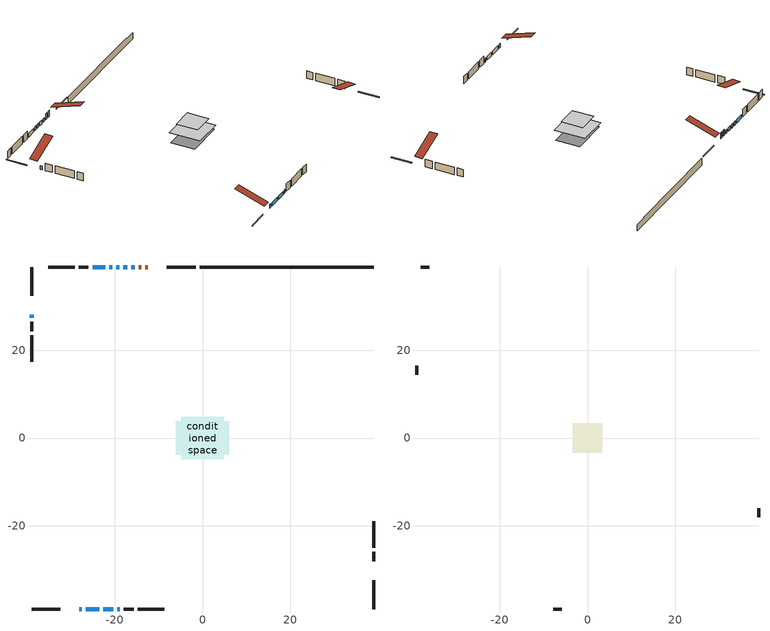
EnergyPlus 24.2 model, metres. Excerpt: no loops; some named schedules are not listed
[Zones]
conditioned space
 floor adiabatic (AdiabaticFloorConstruction): -4.82,-4.82 -4.82,4.82 4.82,4.82 4.82,-4.82 z0.82
 floor foundation (Slab1 construction): -6.1,-3.81 -6.1,3.81 6.1,3.81 6.1,-3.81 z-1.52
 wall outside (RimJoist1 construction): -1.57,38.98 -8.11,38.98 / -38.98,-38.98 -32.44,-38.98 / -38.98,38.98 -38.98,32.44 / 38.98,-38.98 38.98,-32.44 z0.82:1.12
 wall outside (AdiabaticWallConstruction 1): -12.44,38.98 -13.04,38.98 / -13.96,38.98 -14.56,38.98 z0.82:2.85
 wall outside (AdiabaticWallConstruction): -28.11,-38.98 -27.55,-38.98 / -15.49,38.98 -16.2,38.98 / -38.98,28.11 -38.98,27.45 / -26.63,-38.98 -23.58,-38.98 / -22.65,-38.98 -20.32,-38.98 / -19.39,-38.98 -18.84,-38.98 / -17.13,38.98 -18.1,38.98 / -19.03,38.98 -19.64,38.98 / -20.57,38.98 -21.22,38.98 / -22.14,38.98 -25.06,38.98 z0.82:2.04
 wall outside (Wall1 construction): -25.99,38.98 -28.17,38.98 / -17.91,-38.98 -15.72,-38.98 / -38.98,26.52 -38.98,24.34 / 38.98,-28.11 38.98,-25.92 z0.82:3.26
 wall outside (Wall2 construction): -29.1,38.98 -35.13,38.98 / -14.79,-38.98 -8.76,-38.98 / -38.98,23.41 -38.98,17.38 / 38.98,-24.99 38.98,-18.96 z0.82:3.26
 wall foundation (FoundationWall1 construction): -0.64,38.98,-1.52 -0.64,38.98,0.82 35.01,38.98,0.82 35.01,38.98,0.4 38.98,38.98,0.4 38.98,38.98,-1.52
 window (WindowConstruction 6): -28.11,-38.98 -27.56,-38.98 z0.82:2.04
 window (WindowConstruction 8): -15.49,38.98 -16.2,38.98 z0.82:2.04
 window (WindowConstruction 9): -38.98,28.11 -38.98,27.45 z0.82:2.04
 window (WindowConstruction): -26.63,-38.98 -23.58,-38.98 z0.82:2.04
 window (WindowConstruction 1): -22.65,-38.98 -20.32,-38.98 z0.82:2.04
 window (WindowConstruction 7): -19.39,-38.98 -18.84,-38.98 z0.82:2.04
 window (WindowConstruction 2): -17.13,38.98 -18.1,38.98 z0.82:2.04
 window (WindowConstruction 3): -19.03,38.98 -19.64,38.98 z0.82:2.04
 window (WindowConstruction 4): -20.57,38.98 -21.21,38.98 z0.82:2.04
 window (WindowConstruction 5): -22.14,38.98 -25.06,38.98 z0.82:2.04
 door (Door): -12.44,38.98 -13.04,38.98 z0.82:2.85
 door (Door 1): -13.96,38.98 -14.56,38.98 z0.82:2.85
 ceiling adiabatic (AdiabaticFloorConstruction): 4.82,-4.82 4.82,4.82 -4.82,4.82 -4.82,-4.82 z0.82
attic - vented
 floor to conditioned space (Floor1 construction Reversed): -3.41,-3.41 -3.41,3.41 3.41,3.41 3.41,-3.41 z3.26
 floor to conditioned space (Floor2 construction Reversed): -3.41,-3.41 -3.41,3.41 3.41,3.41 3.41,-3.41 z3.26
 wall outside (Wall3 construction): -36.06,38.98 -38.05,38.98 / -7.83,-38.98 -5.85,-38.98 / -38.98,16.45 -38.98,14.46 / 38.98,-18.03 38.98,-16.05 z0.82:3.26
 roof outside (Roof1 construction): -11.51,38.98,3.26 -11.51,29.59,6.39 -9.04,29.59,6.39 -9.04,38.98,3.26; -29.04,-38.98,3.26 -29.04,-29.59,6.39 -31.51,-29.59,6.39 -31.51,-38.98,3.26; -38.98,29.04,3.26 -29.59,29.04,6.39 -29.59,31.51,6.39 -38.98,31.51,3.26; 38.98,-29.04,3.26 29.59,-29.04,6.39 29.59,-31.51,6.39 38.98,-31.51,3.26
[Building]
Building 1: Terrain=Suburbs
[Site:Location]
Quebec Intl AP_QC: Latitude {deg}=46.8; Longitude {deg}=-71.38; Time Zone {hr}=-5; Elevation {m}=74; Keep Site Location Information=Yes
[Site:GroundTemperature:Shallow]
0.0108218, -2.24938, -2.43038, -1.3578, 2.94801, 7.23376, 10.9493, 13.303, 13.5029, 11.5886, 7.96783, 3.81355
[Site:WaterMainsTemperature]
Calculation Method=Schedule; Temperature Schedule=mains temperature schedule
[Material] Roughness=Rough; Thermal Absorptance=0.9
Name | Thickness {m} | Conductivity {W/m-K} | Density {kg/m3} | Specific Heat {J/kg-K} | Solar Absorptance | Visible Absorptance
asphalt or fiberglass shingles | 0.00635 | 0.162714 | 1121.4 | 1465.45 | 0.4 | 0.4
ceiling loosefill ins | 0.254 | 0.0480833 | 16.02 | 1046.75 | 0.7 | 0.7
ceiling loosefill ins 1 | 0.0846667 | 0.0480833 | 16.02 | 1046.75 | 0.7 | 0.7
ceiling stud and cavity | 0.1397 | 0.0861424 | 65.682 | 1177.47 | 0.7 | 0.7
ceiling stud and cavity 1 | 0.1397 | 0.0848526 | 65.682 | 1177.47 | 0.7 | 0.7
concrete 4.0 in. | 0.1016 | 1.803125 | 2242.8 | 837.4 | 0.7 | 0.7
concrete 8.0 in. | 0.2032 | 1.803125 | 2242.8 | 837.4 | 0.7 | 0.7
door material | 0.04445 | 0.053851 | 512.64 | 1214.23 | 0.7 | 0.7
exterior vertical ins | 0.00951385 | 0.029427 | 32.04 | 1214.23 | 0.7 | 0.7
floor covering | 0.0127 | 0.0433444 | 54.468 | 1339.84 | 0.6 | 0.6
floor rigid ins; wall rigid ins 1 | 0.512978 | 0.029427 | 32.04 | 1214.23 | 0.7 | 0.7
floor stud and cavity | 0.1397 | 1.75129 | 37.0049 | 1207.88 | 0.7 | 0.7
furniture material conditioned space 1 | 0.1524 | 0.115458 | 640.8 | 1214.23 | 0.6 | 0.6
gypsum board | 0.0127 | 0.160291 | 801 | 837.4 | 0.6 | 0.6
gypsum board 1 | 0.0127 | 0.160291 | 801 | 837.4 | 0.7 | 0.7
osb sheathing 0.5 in. | 0.0127 | 0.115458 | 512.64 | 1214.23 | 0.7 | 0.7
osb sheathing 0.75 in. | 0.01905 | 0.115458 | 512.64 | 1214.23 | 0.7 | 0.7
osb sheathing 2.0 in. | 0.0508 | 0.115458 | 512.64 | 1214.23 | 0.7 | 0.7
rim joist stud and cavity | 0.0508 | 0.0278588 | 125.044 | 1163.47 | 0.6 | 0.6
slab rigid ins | 0.0259096 | 0.029427 | 32.04 | 1214.23 | 0.7 | 0.7
wall rigid ins | 0.051816 | 0.029427 | 32.04 | 1214.23 | 0.7 | 0.7
wall stud and cavity | 0.1397 | 0.629714 | 139.0536 | 1170.24 | 0.7 | 0.7
wall stud and cavity 1 | 0.1397 | 0.0782429 | 139.0536 | 1170.24 | 0.7 | 0.7
wall stud and cavity 2 | 0.0889 | 6.1454 | 50.32683 | 1063.81 | 0.6 | 0.6
wall stud and cavity 3 | 0.0889 | 0.380278 | 52.3479 | 1209.89 | 0.7 | 0.7
wall stud and cavity 4 | 0.0889 | 0.391764 | 83.0341 | 1211.67 | 0.7 | 0.7
wood siding | 0.0254 | 0.102417 | 544.68 | 1172.36 | 0.4 | 0.4
wood siding 1 | 0.00254 | 0.102417 | 544.68 | 1172.36 | 0.4 | 0.4
wood siding 2; wood siding 3; wood siding 4 | 0.0254 | 0.102417 | 544.68 | 1172.36 | 0.7 | 0.7
[WindowMaterial:SimpleGlazingSystem]
Name | U-Factor {W/m2-K} | Solar Heat Gain Coefficient
WindowMaterial | 1.63867 | 0.43
WindowMaterial 1 | 1.75507 | 0.39
WindowMaterial 2 | 1.77551 | 0.39
WindowMaterial 3 | 1.855 | 0.36
WindowMaterial 4 | 1.84308 | 0.36
WindowMaterial 5 | 1.80447 | 0.39
WindowMaterial 6 | 2.00888 | 0.4
WindowMaterial 7 | 2.0702 | 0.29
WindowMaterial 8 | 2.98322 | 0.51
[Construction]
AdiabaticFloorConstruction: floor stud and cavity, floor rigid ins, osb sheathing 0.75 in., floor covering
AdiabaticWallConstruction: wood siding 3, wall rigid ins 1, wall stud and cavity 3, gypsum board
AdiabaticWallConstruction 1: wood siding 4, wall rigid ins 1, wall stud and cavity 3, gypsum board
Door; Door 1: door material
Floor1 construction Reversed: gypsum board, ceiling stud and cavity, ceiling loosefill ins
Floor2 construction Reversed: gypsum board, ceiling stud and cavity 1, ceiling loosefill ins 1
FoundationWall1 construction: concrete 8.0 in., gypsum board 1
furniture construction conditioned space 1: furniture material conditioned space 1
PartitionWallConstruction: gypsum board, wall stud and cavity 4, gypsum board
RimJoist1 construction: wood siding 2, osb sheathing 2.0 in., rim joist stud and cavity
Roof1 construction: asphalt or fiberglass shingles
Slab1 construction: slab rigid ins, concrete 4.0 in.
Wall1 construction: wood siding, wall rigid ins, osb sheathing 0.5 in., wall stud and cavity, gypsum board
Wall2 construction: wood siding, osb sheathing 0.5 in., wall stud and cavity 1, gypsum board
Wall3 construction: wood siding 1, wall stud and cavity 2
WindowConstruction: WindowMaterial
WindowConstruction 1: WindowMaterial 1
WindowConstruction 2: WindowMaterial 2
WindowConstruction 3: WindowMaterial 3
WindowConstruction 4: WindowMaterial 4
WindowConstruction 5: WindowMaterial 5
WindowConstruction 6; WindowConstruction 7: WindowMaterial 6
WindowConstruction 8: WindowMaterial 7
WindowConstruction 9: WindowMaterial 8
[Zone] Multiplier=1; Part of Total Floor Area=Yes
Name | Volume {m3}
attic - vented | 47.1924
conditioned space | 462.7
[Space]
Name | Zone | Volume {m3}
attic - vented 1 | attic - vented | 47.1924
conditioned space 1 | conditioned space | 462.7
[ZoneInfiltration:EffectiveLeakageArea]
infil attic - vented 1: Zone or Space=attic - vented 1; Schedule=Always On Discrete; Effective Air Leakage Area {cm2}=3430.15; Stack Coefficient=0.000387168; Wind Coefficient=1.32944e-05
[ZoneMixing]
whole house fan mix: Zone or Space=attic - vented; Schedule=Always On Continuous; Design Flow Rate Calculation Method=Flow/Zone; Design Flow Rate {m3/s}=0; Source Zone or Space=conditioned space
[SurfaceProperty:ExposedFoundationPerimeter]
Slab1: Exposed Perimeter Calculation Method=TotalExposedPerimeter; Total Exposed Perimeter {m}=39.62
[InternalMass] Zone or ZoneList=conditioned space; Space or SpaceList=conditioned space 1
Name | Construction | Surface Area {m2}
furniture mass conditioned space 1 | furniture construction conditioned space 1 | 74.3202
partition wall mass | PartitionWallConstruction | 185.801
[Lights]
interior lighting: Zone or ZoneList or Space or SpaceList=conditioned space 1; Schedule=interior lighting schedule; Design Level Calculation Method=LightingLevel; Lighting Level {W}=343.2; Return Air Fraction=0; Fraction Radiant=0.6; Fraction Visible=0.2; Fraction Replaceable=1
[People]
occupants: Zone or ZoneList or Space or SpaceList=conditioned space 1; Number of People Schedule=occupants schedule; Number of People Calculation Method=People; Number of People=3; Fraction Radiant=0.314171; Sensible Heat Fraction=0.56303; Activity Level Schedule=occupants activity schedule; Carbon Dioxide Generation Rate {m3/s-W}=0; Enable ASHRAE 55 Comfort Warnings=No; Mean Radiant Temperature Calculation Type=EnclosureAveraged
[ElectricEquipment] Zone or ZoneList or Space or SpaceList=conditioned space 1; Design Level Calculation Method=EquipmentLevel
Name | Schedule | Design Level {W} | Fraction Latent | Fraction Radiant | Fraction Lost
clothes dryer | clothes dryer schedule | 140.772 | 0.015 | 0.081 | 0.85
clothes washer | clothes washer schedule | 32.1985 | 0.03 | 0.162 | 0.7
cooking range | cooking range schedule | 215.147 | 0.08 | 0.432 | 0.2
dishwasher | dishwasher schedule | 66.8632 | 0.3 | 0.18 | 0.4
fridge | fridge schedule | 72.9452 | 0 | 0.6 | 0
mech vent bath fan 0 | mech vent bath fan 0 schedule | 25.1 | 0 | 0 | 1
mech vent house fan | mech vent house fan schedule | 19.9167 | 0 | 0 | 0.5
mech vent house fan cfis | mech vent house fan cfis schedule | 0 | 0 | 0 | 0
mech vent range fan 0 | mech vent range fan 0 schedule | 57 | 0 | 0 | 1
misc plug loads | misc plug loads schedule | 494.7 | 0.045 | 0.513 | 0.1
whole house fan | Always On Discrete | 0 | 0 | 0 | 1
[OtherEquipment] Zone or ZoneList or Space or SpaceList=conditioned space 1; Design Level Calculation Method=EquipmentLevel
Name | Fuel Type | Schedule | Design Level {W} | Fraction Latent | Fraction Radiant | Fraction Lost
clothes dryer 1 | Electricity | clothes dryer schedule | 0 | 0.015 | 0.081 | 0.85
cooking range 1 | Electricity | cooking range schedule | 0 | 0.08 | 0.432 | 0.2
general water use latent | None | general water use schedule | 62.594 | 1 | 0 | 0
general water use sensible | None | general water use schedule | -61.6891 | 0 | 0.6 | 0
mech vent house fan latent load | None | Always On Discrete | 0 | 1 | 0 | 0
mech vent house fan sensible load | None | Always On Discrete | 0 | 0 | 0 | 0
water heater energy adjustment1 | Electricity | Always On Discrete | 0.01 | 0 | 0 | 1
[ZoneInfiltration:DesignFlowRate] Zone or ZoneList or Space or SpaceList=conditioned space 1; Schedule=Always On Discrete; Design Flow Rate Calculation Method=Flow/Zone; Design Flow Rate {m3/s}=0
infil flow; natural vent flow; whole house fan flow
[AvailabilityManager:Scheduled]
furnace airloop Availability Manager: Schedule=Always On Discrete
[Foundation:Kiva]
Foundation Kiva 1: Initial Indoor Air Temperature {C}=18; Wall Height Above Grade {m}=0.820003; Wall Depth Below Slab {m}=0.2032; Custom Block Material Name 1=exterior vertical ins; Custom Block Depth 1 {m}=2.34001; Custom Block X Position 1 {m}=0.2159; Custom Block Z Position 1 {m}=0
[Foundation:Kiva:Settings]
Soil Conductivity {W/m-K}=0.849921; Soil Density {kg/m3}=1842.3; Soil Specific Heat {J/kg-K}=418.7; Ground Solar Absorptivity=0.9; Ground Thermal Absorptivity=0.9; Ground Surface Roughness {m}=0.03; Far-Field Width {m}=40; Deep-Ground Boundary Condition=ZeroFlux; Deep-Ground Depth {m}=40; Minimum Cell Dimension {m}=0.2; Maximum Cell Growth Coefficient=3; Simulation Timestep=Timestep
[Exterior:Lights]
exterior lighting: Schedule=exterior lighting schedule; Design Level {W}=75.6
[EnergyManagementSystem:GlobalVariable]
furnace_airloop_Fan_RTF
infil_program_Qfan
infil_program_Qinf
natural_vent_program_Qnv
natural_vent_program_Qwhf
[EnergyManagementSystem:Sensor]
Name | Output:Variable or Output:Meter Index Key | Output:Variable or Output:Meter
airflow_gain | infil flow | Infiltration Sensible Heat Gain Energy
airflow_gain_1 | natural vent flow | Infiltration Sensible Heat Gain Energy
airflow_gain_2 | whole house fan flow | Infiltration Sensible Heat Gain Energy
airflow_loss | infil flow | Infiltration Sensible Heat Loss Energy
airflow_loss_1 | natural vent flow | Infiltration Sensible Heat Loss Energy
airflow_loss_2 | whole house fan flow | Infiltration Sensible Heat Loss Energy
clg_load_cond |  | Cooling:EnergyTransfer:Zone:CONDITIONED SPACE
clg_sp_s; clg_sp_s_1 | cooling setpoint | Schedule Value
clothes_dryer_exhaust_0_sch_s | clothes dryer exhaust 0 schedule | Schedule Value
cool_season | cooling season schedule | Schedule Value
htg_load_cond |  | Heating:EnergyTransfer:Zone:CONDITIONED SPACE
htg_sp_s; htg_sp_s_1 | heating setpoint | Schedule Value
ig_ee_conv | clothes dryer | Electric Equipment Convective Heating Energy
ig_ee_conv_2 | cooking range | Electric Equipment Convective Heating Energy
ig_ee_conv_4 | fridge | Electric Equipment Convective Heating Energy
ig_ee_conv_5 | misc plug loads | Electric Equipment Convective Heating Energy
ig_ee_conv_6 | whole house fan | Electric Equipment Convective Heating Energy
ig_ee_rad | clothes dryer | Electric Equipment Radiant Heating Energy
ig_ee_rad_2 | cooking range | Electric Equipment Radiant Heating Energy
ig_ee_rad_4 | fridge | Electric Equipment Radiant Heating Energy
ig_ee_rad_5 | misc plug loads | Electric Equipment Radiant Heating Energy
ig_ee_rad_6 | whole house fan | Electric Equipment Radiant Heating Energy
ig_lgt_conv | interior lighting | Lights Convective Heating Energy
ig_lgt_rad | interior lighting | Lights Radiant Heating Energy
ig_lgt_vis | interior lighting | Lights Visible Radiation Heating Energy
ig_oe_conv | clothes dryer 1 | Other Equipment Convective Heating Energy
ig_oe_conv_1 | cooking range 1 | Other Equipment Convective Heating Energy
ig_oe_conv_2 | general water use latent | Other Equipment Convective Heating Energy
ig_oe_conv_3 | general water use sensible | Other Equipment Convective Heating Energy
ig_oe_conv_4 | water heater energy adjustment1 | Other Equipment Convective Heating Energy
ig_oe_rad | clothes dryer 1 | Other Equipment Radiant Heating Energy
ig_oe_rad_1 | cooking range 1 | Other Equipment Radiant Heating Energy
ig_oe_rad_2 | general water use latent | Other Equipment Radiant Heating Energy
ig_oe_rad_3 | general water use sensible | Other Equipment Radiant Heating Energy
ig_oe_rad_4 | water heater energy adjustment1 | Other Equipment Radiant Heating Energy
ig_ppl_conv | occupants | People Convective Heating Energy
ig_ppl_rad | occupants | People Radiant Heating Energy
im_conv | furniture mass conditioned space 1 | Surface Inside Face Convection Heat Gain Energy
im_conv_1 | partition wall mass | Surface Inside Face Convection Heat Gain Energy
im_ig | furniture mass conditioned space 1 | Surface Inside Face Internal Gains Radiation Heat Gain Energy
im_ig_1 | partition wall mass | Surface Inside Face Internal Gains Radiation Heat Gain Energy
im_lgt | furniture mass conditioned space 1 | Surface Inside Face Lights Radiation Heat Gain Energy
im_lgt_1 | partition wall mass | Surface Inside Face Lights Radiation Heat Gain Energy
im_sol | furniture mass conditioned space 1 | Surface Inside Face Solar Radiation Heat Gain Energy
im_sol_1 | partition wall mass | Surface Inside Face Solar Radiation Heat Gain Energy
im_surf | furniture mass conditioned space 1 | Surface Inside Face Net Surface Thermal Radiation Heat Gain Energy
im_surf_1 | partition wall mass | Surface Inside Face Net Surface Thermal Radiation Heat Gain Energy
mech_vent_bath_fan_0_sch_s | mech vent bath fan 0 schedule | Schedule Value
mech_vent_range_fan_0_sch_s | mech vent range fan 0 schedule | Schedule Value
mv_conv | mech vent bath fan 0 | Electric Equipment Convective Heating Energy
mv_conv_1 | mech vent house fan | Electric Equipment Convective Heating Energy
mv_conv_2 | mech vent house fan cfis | Electric Equipment Convective Heating Energy
mv_conv_3 | mech vent range fan 0 | Electric Equipment Convective Heating Energy
mv_conv_4 | mech vent house fan latent load | Other Equipment Convective Heating Energy
mv_conv_5 | mech vent house fan sensible load | Other Equipment Convective Heating Energy
mv_rad | mech vent bath fan 0 | Electric Equipment Radiant Heating Energy
mv_rad_1 | mech vent house fan | Electric Equipment Radiant Heating Energy
mv_rad_2 | mech vent house fan cfis | Electric Equipment Radiant Heating Energy
mv_rad_3 | mech vent range fan 0 | Electric Equipment Radiant Heating Energy
mv_rad_4 | mech vent house fan latent load | Other Equipment Radiant Heating Energy
mv_rad_5 | mech vent house fan sensible load | Other Equipment Radiant Heating Energy
natural_vent_s | natural vent schedule | Schedule Value
out_pb_s |  | Site Outdoor Air Barometric Pressure
out_wt_s |  | Site Outdoor Air Humidity Ratio
site_vw_s |  | Site Wind Speed
ss_back_out | Window1 | Surface Window Shortwave from Zone Back Out Window Heat Transfer Rate
ss_back_out_1 | Window10 | Surface Window Shortwave from Zone Back Out Window Heat Transfer Rate
ss_back_out_2 | Window12 | Surface Window Shortwave from Zone Back Out Window Heat Transfer Rate
ss_back_out_3 | Window2 | Surface Window Shortwave from Zone Back Out Window Heat Transfer Rate
ss_back_out_4 | Window3 | Surface Window Shortwave from Zone Back Out Window Heat Transfer Rate
ss_back_out_5 | Window5 | Surface Window Shortwave from Zone Back Out Window Heat Transfer Rate
ss_back_out_6 | Window6 | Surface Window Shortwave from Zone Back Out Window Heat Transfer Rate
ss_back_out_7 | Window7 | Surface Window Shortwave from Zone Back Out Window Heat Transfer Rate
ss_back_out_8 | Window8 | Surface Window Shortwave from Zone Back Out Window Heat Transfer Rate
ss_back_out_9 | Window9 | Surface Window Shortwave from Zone Back Out Window Heat Transfer Rate
ss_conv | Door1 | Surface Inside Face Convection Heat Gain Energy
ss_conv_1 | Door2 | Surface Inside Face Convection Heat Gain Energy
ss_conv_10 | Window8 | Surface Inside Face Convection Heat Gain Energy
ss_conv_11 | Window9 | Surface Inside Face Convection Heat Gain Energy
ss_conv_2 | Window1 | Surface Inside Face Convection Heat Gain Energy
ss_conv_3 | Window10 | Surface Inside Face Convection Heat Gain Energy
ss_conv_4 | Window12 | Surface Inside Face Convection Heat Gain Energy
ss_conv_5 | Window2 | Surface Inside Face Convection Heat Gain Energy
ss_conv_6 | Window3 | Surface Inside Face Convection Heat Gain Energy
ss_conv_7 | Window5 | Surface Inside Face Convection Heat Gain Energy
ss_conv_8 | Window6 | Surface Inside Face Convection Heat Gain Energy
ss_conv_9 | Window7 | Surface Inside Face Convection Heat Gain Energy
ss_ig | Door1 | Surface Inside Face Internal Gains Radiation Heat Gain Energy
ss_ig_1 | Door2 | Surface Inside Face Internal Gains Radiation Heat Gain Energy
ss_ig_10 | Window8 | Surface Inside Face Internal Gains Radiation Heat Gain Energy
ss_ig_11 | Window9 | Surface Inside Face Internal Gains Radiation Heat Gain Energy
ss_ig_2 | Window1 | Surface Inside Face Internal Gains Radiation Heat Gain Energy
ss_ig_3 | Window10 | Surface Inside Face Internal Gains Radiation Heat Gain Energy
ss_ig_4 | Window12 | Surface Inside Face Internal Gains Radiation Heat Gain Energy
ss_ig_5 | Window2 | Surface Inside Face Internal Gains Radiation Heat Gain Energy
ss_ig_6 | Window3 | Surface Inside Face Internal Gains Radiation Heat Gain Energy
ss_ig_7 | Window5 | Surface Inside Face Internal Gains Radiation Heat Gain Energy
ss_ig_8 | Window6 | Surface Inside Face Internal Gains Radiation Heat Gain Energy
ss_ig_9 | Window7 | Surface Inside Face Internal Gains Radiation Heat Gain Energy
ss_lgt | Door1 | Surface Inside Face Lights Radiation Heat Gain Energy
ss_lgt_1 | Door2 | Surface Inside Face Lights Radiation Heat Gain Energy
ss_sol | Door1 | Surface Inside Face Solar Radiation Heat Gain Energy
ss_sol_1 | Door2 | Surface Inside Face Solar Radiation Heat Gain Energy
ss_surf | Door1 | Surface Inside Face Net Surface Thermal Radiation Heat Gain Energy
ss_surf_1 | Door2 | Surface Inside Face Net Surface Thermal Radiation Heat Gain Energy
ss_surf_10 | Window8 | Surface Inside Face Net Surface Thermal Radiation Heat Gain Energy
ss_surf_11 | Window9 | Surface Inside Face Net Surface Thermal Radiation Heat Gain Energy
ss_surf_2 | Window1 | Surface Inside Face Net Surface Thermal Radiation Heat Gain Energy
ss_surf_3 | Window10 | Surface Inside Face Net Surface Thermal Radiation Heat Gain Energy
ss_surf_4 | Window12 | Surface Inside Face Net Surface Thermal Radiation Heat Gain Energy
ss_surf_5 | Window2 | Surface Inside Face Net Surface Thermal Radiation Heat Gain Energy
ss_surf_6 | Window3 | Surface Inside Face Net Surface Thermal Radiation Heat Gain Energy
ss_surf_7 | Window5 | Surface Inside Face Net Surface Thermal Radiation Heat Gain Energy
ss_surf_8 | Window6 | Surface Inside Face Net Surface Thermal Radiation Heat Gain Energy
ss_surf_9 | Window7 | Surface Inside Face Net Surface Thermal Radiation Heat Gain Energy
ss_trans_in | Window1 | Surface Window Transmitted Solar Radiation Rate
ss_trans_in_1 | Window10 | Surface Window Transmitted Solar Radiation Rate
ss_trans_in_2 | Window12 | Surface Window Transmitted Solar Radiation Rate
ss_trans_in_3 | Window2 | Surface Window Transmitted Solar Radiation Rate
ss_trans_in_4 | Window3 | Surface Window Transmitted Solar Radiation Rate
ss_trans_in_5 | Window5 | Surface Window Transmitted Solar Radiation Rate
ss_trans_in_6 | Window6 | Surface Window Transmitted Solar Radiation Rate
ss_trans_in_7 | Window7 | Surface Window Transmitted Solar Radiation Rate
ss_trans_in_8 | Window8 | Surface Window Transmitted Solar Radiation Rate
ss_trans_in_9 | Window9 | Surface Window Transmitted Solar Radiation Rate
ss_trans_out | Window1 | Surface Inside Face Initial Transmitted Diffuse Transmitted Out Window Solar Radiation Rate
ss_trans_out_1 | Window10 | Surface Inside Face Initial Transmitted Diffuse Transmitted Out Window Solar Radiation Rate
ss_trans_out_2 | Window12 | Surface Inside Face Initial Transmitted Diffuse Transmitted Out Window Solar Radiation Rate
ss_trans_out_3 | Window2 | Surface Inside Face Initial Transmitted Diffuse Transmitted Out Window Solar Radiation Rate
ss_trans_out_4 | Window3 | Surface Inside Face Initial Transmitted Diffuse Transmitted Out Window Solar Radiation Rate
ss_trans_out_5 | Window5 | Surface Inside Face Initial Transmitted Diffuse Transmitted Out Window Solar Radiation Rate
ss_trans_out_6 | Window6 | Surface Inside Face Initial Transmitted Diffuse Transmitted Out Window Solar Radiation Rate
ss_trans_out_7 | Window7 | Surface Inside Face Initial Transmitted Diffuse Transmitted Out Window Solar Radiation Rate
ss_trans_out_8 | Window8 | Surface Inside Face Initial Transmitted Diffuse Transmitted Out Window Solar Radiation Rate
ss_trans_out_9 | Window9 | Surface Inside Face Initial Transmitted Diffuse Transmitted Out Window Solar Radiation Rate
s_conv | Floor1 | Surface Inside Face Convection Heat Gain Energy
s_conv_1 | Floor2 | Surface Inside Face Convection Heat Gain Energy
s_conv_10 | Wall1:0 | Surface Inside Face Convection Heat Gain Energy
s_conv_11 | Wall1:180 | Surface Inside Face Convection Heat Gain Energy
s_conv_12 | Wall1:270 | Surface Inside Face Convection Heat Gain Energy
s_conv_13 | Wall1:90 | Surface Inside Face Convection Heat Gain Energy
s_conv_14 | Wall2:0 | Surface Inside Face Convection Heat Gain Energy
s_conv_15 | Wall2:180 | Surface Inside Face Convection Heat Gain Energy
s_conv_16 | Wall2:270 | Surface Inside Face Convection Heat Gain Energy
s_conv_17 | Wall2:90 | Surface Inside Face Convection Heat Gain Energy
s_conv_2 | FoundationWall1 | Surface Inside Face Convection Heat Gain Energy
s_conv_3 | inferred conditioned ceiling | Surface Inside Face Convection Heat Gain Energy
s_conv_4 | inferred conditioned floor | Surface Inside Face Convection Heat Gain Energy
s_conv_5 | RimJoist1:0 | Surface Inside Face Convection Heat Gain Energy
s_conv_6 | RimJoist1:180 | Surface Inside Face Convection Heat Gain Energy
s_conv_7 | RimJoist1:270 | Surface Inside Face Convection Heat Gain Energy
s_conv_8 | RimJoist1:90 | Surface Inside Face Convection Heat Gain Energy
s_conv_9 | Slab1 | Surface Inside Face Convection Heat Gain Energy
s_ig | Floor1 | Surface Inside Face Internal Gains Radiation Heat Gain Energy
s_ig_1 | Floor2 | Surface Inside Face Internal Gains Radiation Heat Gain Energy
s_ig_10 | Wall1:0 | Surface Inside Face Internal Gains Radiation Heat Gain Energy
s_ig_11 | Wall1:180 | Surface Inside Face Internal Gains Radiation Heat Gain Energy
s_ig_12 | Wall1:270 | Surface Inside Face Internal Gains Radiation Heat Gain Energy
s_ig_13 | Wall1:90 | Surface Inside Face Internal Gains Radiation Heat Gain Energy
s_ig_14 | Wall2:0 | Surface Inside Face Internal Gains Radiation Heat Gain Energy
